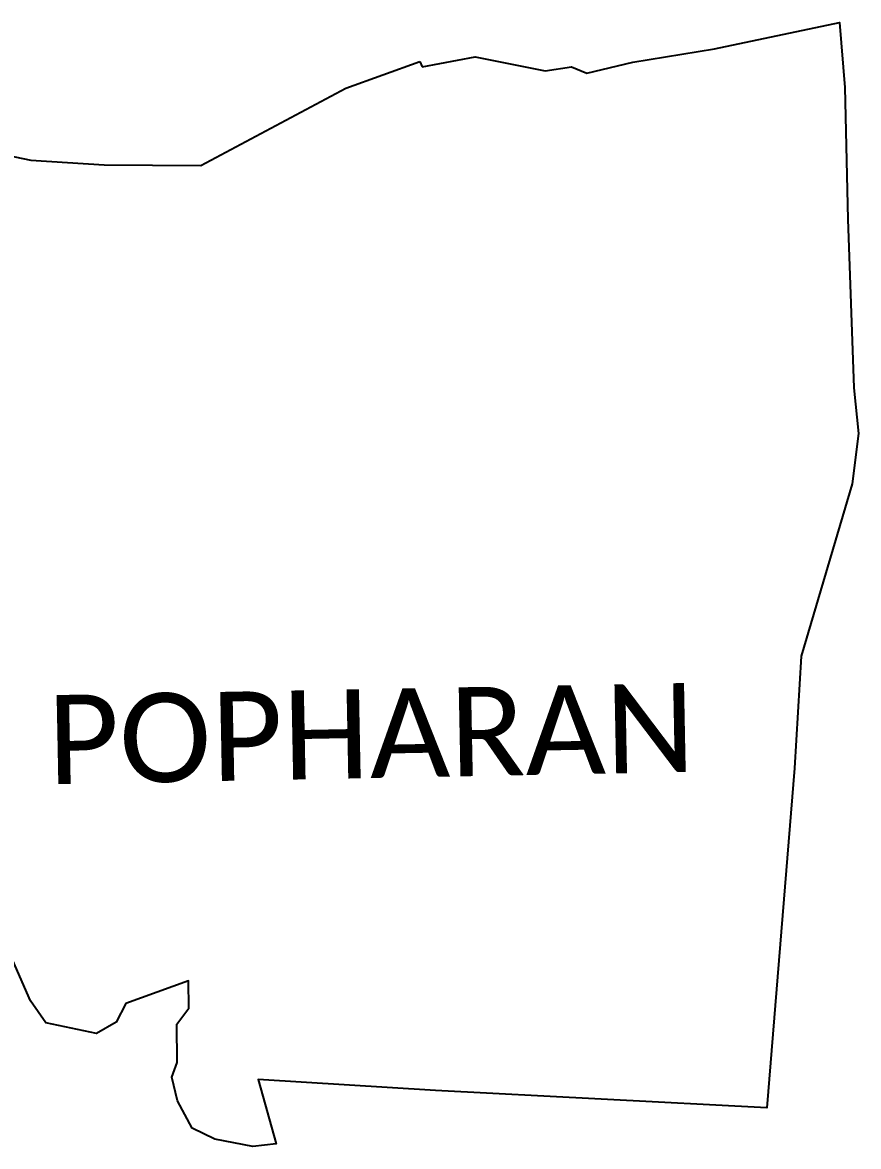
# Model space of a CAD drawing. Header units: metres. Extents: x 255289 to 258883, y 2191078 to 2195456.
# Drawn here: x 257086 to 258883, y 2193039 to 2195456 of the extents above; entities that cross this region are included whole.
import ezdxf

# ---------------------------------------------------------------- set-up
doc = ezdxf.new("R2010")
doc.units = ezdxf.units.M
doc.layers.add('village', color=3, linetype='Continuous')
doc.layers.add('VILLAGE NAME', color=250, linetype='Continuous')
doc.styles.get("Standard").update_dxf_attribs({"font": 'simplex.shx'})

msp = doc.modelspace()

# ---------------------------------------------------------------- linework, layer by layer
at = {"color": 6, "flags": 128}
msp.add_lwpolyline([(257940.6, 2195372), (257945.2, 2195360.5)], dxfattribs=at)
at = {"layer": 'village', "color": 6}
for points in [[(257945.2, 2195360.5, 0), (258059.1, 2195382.4, 0), (258209.6, 2195352, 0), (258266.7, 2195360.9, 0), (258299.5, 2195347.4, 0), (258398.5, 2195370.8, 0), (258573.9, 2195399.5, 0), (258842.7, 2195456.1, 0), (258853.6, 2195316.3, 0), (258860.4, 2195032.9, 0), (258873.5, 2194670.8, 0), (258883.4, 2194572.7, 0), (258869.9, 2194463.8, 0), (258760.1, 2194093.5, 0), (258746, 2193852.8, 0), (258686.3, 2193122.7, 0), (257974.3, 2193160, 0), (257593.2, 2193183.7, 0), (257631.8, 2193045.2, 0), (257581.2, 2193039.2, 0), (257499.9, 2193055, 0), (257451.4, 2193078.8, 0), (257419.2, 2193137.3, 0), (257407.2, 2193188.7, 0), (257418.9, 2193220.1, 0)], [(256990.4, 2195183.9, 0), (257104, 2195160, 0), (257261.8, 2195149.9, 0), (257470, 2195148.3, 0), (257781.6, 2195315.1, 0), (257940.7, 2195372, 0)], [(257418.9, 2193220.1, 0), (257417.8, 2193302.6, 0), (257443.6, 2193336.7, 0), (257443.1, 2193395.6, 0), (257308.7, 2193347.1, 0), (257287.4, 2193306.3, 0), (257245.6, 2193281.9, 0), (257136.2, 2193305.1, 0), (257103.7, 2193352.7, 0), (257055.9, 2193462.5, 0)]]:
    msp.add_polyline3d(points, dxfattribs=at)

# ---------------------------------------------------------------- texts
at = {"layer": 'VILLAGE NAME', "insert": (257138.3, 2194009.5), "char_height": 191.456, "attachment_point": 1, "rotation": 1.1028}
msp.add_mtext_dynamic_manual_height_columns('{\\fCalibri|b0|i0|c0|p34;POPHARAN}', width=1279.793, gutter_width=957.3, heights=[0], dxfattribs=at)

doc.saveas('drawing.dxf')
